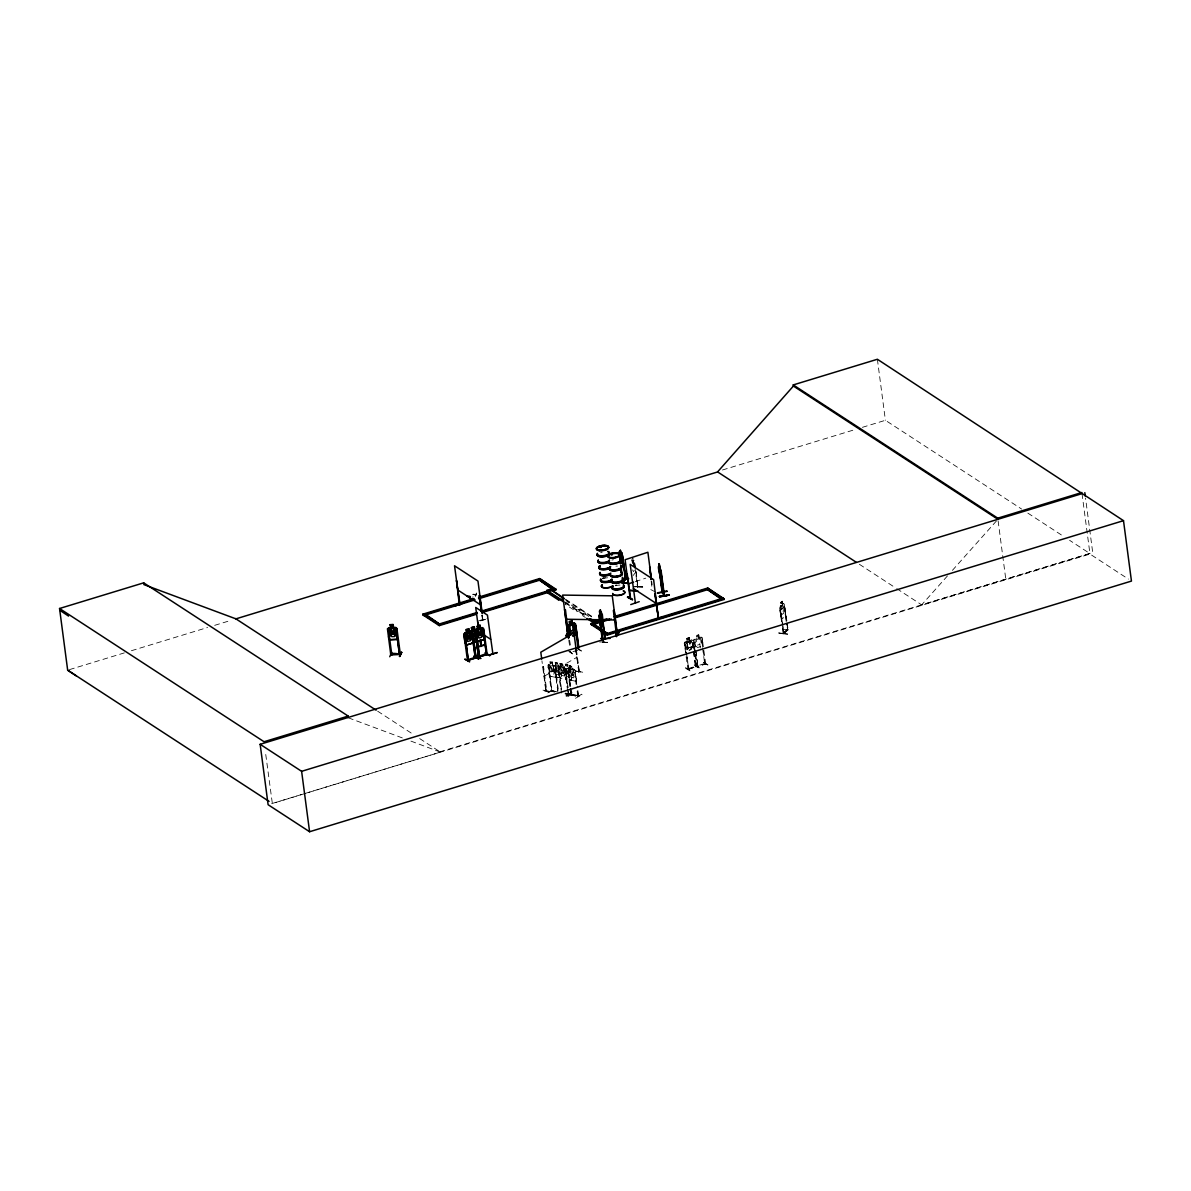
<?xml version="1.0" encoding="UTF-8"?>
<svg xmlns="http://www.w3.org/2000/svg" width="1191" height="1191" viewBox="0 0 1191 1191"><rect width="100%" height="100%" fill="white"/><g stroke="black" fill="none" stroke-linecap="round" stroke-linejoin="round"><path stroke-width="0.75" stroke-dasharray="5 3.75" d="M785.301 615.3C785.226 606.859 786.551 619.216 781.534 618.233L780.7 615.658M778.884 632.853L787.593 634.148L778.914 632.823M783.976 633.374L782.115 623.355M549.453 692.016L541.845 690.482M549.706 691.375L542.069 689.902L549.795 691.867M555.616 676.89L561.333 678.051L560.738 667.392L559.74 666.201L554.023 664.995L553.22 665.903L555.512 677.024L561.408 678.155L561.72 675.401M571.352 679.912L570.817 669.208L569.879 667.987L564.028 666.856L563.283 667.719L565.576 678.84L571.486 679.972L571.859 677.173M549.051 673.138L550.227 676.294L556.093 677.307L555.497 666.647L554.5 665.471L548.679 664.31L549.14 673.138M556.108 677.456L556.554 674.612M559.055 674.999L560.306 678.126L566.172 679.287L566.633 676.428M566.172 679.287L566.544 676.399M568.658 676.95L569.894 680.076L575.774 681.222L576.146 678.423M475.283 596.289L475.596 595.098L472.901 594.279L475.522 594.592L475.283 596.289L476.162 595.143M475.73 594.83L476.534 593.163L475.73 594.83L472.961 594.785M567.765 696.72L573.883 692.73M690.021 670.861L685.123 668.091M685.45 667.57L689.931 670.369M699.147 667.943L694.308 665.248L699.132 667.526M476.534 593.163L476.296 594.875M607.47 642.291L602.631 642.574M780.73 615.717L779.599 607.723L783.708 603.316L786.268 619.945M636.158 571.546L637.84 587.089M603.271 642.023L603.018 642.321M691.316 641.234L689.753 640.684L691.316 641.234L692.045 646.787L690.929 649.616L688.264 650.435L686.492 648.485L685.763 642.932L687.073 641.502L685.778 642.946M692.045 646.787L690.929 649.601L688.249 650.42L686.507 648.5M781.073 605.475L780.418 607.097L783.901 633.404M560.083 672.736L559.145 674.865L556.837 674.389L555.274 671.769M579.407 671.858L576.131 647.71M778.899 633.314L787.534 634.044L778.72 633.538M570.295 652.474L571.293 652.355M685.346 651.388L686.656 654.008L684.215 643.348L685.123 642.009L691.792 639.954L692.849 640.743L696.407 666.692L687.817 669.357L688.726 668.3L687.758 668.434M704.581 663.268L705.816 663.968L697.137 666.632L693.847 642.336L694.636 642.098L695.693 649.095M695.44 654.425L697.092 666.632L705.623 663.834L705.325 662.985L704.7 664.146L701.603 639.954L702.556 639.805L701.603 639.954M687.996 668.583L687.922 669.491L684.319 643.363L685.167 642.038L684.378 643.408M684.274 643.393L685.093 641.994L691.837 639.984M695.202 652.698L693.445 640.52L694.323 639.15L701.067 637.14L702.124 637.929L705.727 663.982M693.594 640.55L694.368 639.18M607.365 642.53L602.706 641.875M787.147 623.057L788.129 629.965L783.097 633.686L783.35 632.481M783.097 633.686L782.279 626.779M787.177 629.429L787.474 629.458M632.808 560.217L632.198 560.991L632.064 559.993M633.299 561.348L633.984 560.47L632.227 562.688M632.361 563.685L633.299 562.48L633.85 566.648M634.341 570.415L633.404 571.606L632.585 569.879M633.195 575.476L635.532 572.395L635.399 569.104M637.721 586.21L637.885 586.508M642.738 586.984L633.359 586.463M642.723 587.103L633.463 586.85L642.664 586.597M548.753 664.28L547.934 665.188L551.239 691.361L557.924 692.641L554.544 666.216L555.661 665.471L555.244 662.345L557.73 662.851L560.142 672.826L561.705 675.446L564.043 675.907L564.981 673.778L564.251 668.225L562.941 666.9M563.358 667.689L564.147 666.915M567.69 669.014L568.464 668.151M947.485 575.893L921.67 604.864L1092.713 552.535L1085.537 498.076M952.398 570.37L997.909 519.306L1005.859 579.719M546.163 690.199L546.624 689.917M578.439 672.186L578.647 671.322M780.418 609.167L783.604 633.329M786.194 621.642L784.571 605.757L786.923 621.33M783.678 629.369L792.283 630.158M787.206 629.682L783.321 632.868M787.504 629.711L782.978 632.808M780.775 602.512L782.264 601.202L780.611 602.452L781.162 605.49M781.102 605.43L780.09 606.249M783.618 603.316L782.561 604.165L784.154 610.224L783.693 613.231L782.249 614.392L781.162 612.65M779.941 610.536L784.616 606.785M482.251 618.888L482.817 619.648M483.04 619.037L482.251 619.082M559.413 667.273L560.529 666.528L560.142 663.551M570.132 668.479L569.015 669.223L569.745 674.776L571.308 677.396L573.63 677.858L574.568 675.729L572.142 665.888L569.566 665.427L569.968 668.404L567.601 668.955L570.429 689.783M783.559 633.716L788.144 629.935L786.849 623.027M579.139 649.929L579.079 649.006M687.162 657.134L688.696 669.089M696.497 665.933L695.38 666.082L696.333 665.814M692.388 642.798L695.633 667.094L692.388 642.798L693.177 642.559L696.601 666.826L688.085 669.446M695.931 650.822L697.926 666.424L695.767 650.733M543.558 666.618L542.739 666.886L543.558 666.618L546.743 690.84L545.776 690.125M552.475 662.122L549.9 661.66L550.391 664.742L549.334 665.456L550.078 671.009L551.641 673.63L553.964 674.091L554.902 671.962L554.172 666.409L552.788 665.173L552.475 662.122L550.004 661.779M548.947 667.154L548.039 667.154L548.947 667.154L551.999 691.465C553.249 690.185 549.929 689.812 551.269 691.346M560.44 666.409L560.053 663.447L562.554 663.938L562.807 667.034L565.576 668.464L568.062 687.579M555.438 666.677L558.46 691.063M555.036 668.359L557.984 690.795M560.47 666.573L558.817 666.097L558.013 667.005L560.842 689.678M562.48 663.968L559.978 663.476M559.026 668.97L558.117 668.97L559.026 668.97L561.542 689.812M564.579 667.288L558.758 666.126M550.227 676.294L556.167 677.426M569.566 665.427L570.027 668.359M565.1 670.176L567.378 687.445M569.76 686.448L567.928 670.786L570.653 686.463M568.613 670.92L567.705 670.92M572.529 668.851L575.164 670.414L576.98 684.349M575.164 670.414L574.136 669.327M575.447 671.069L583.396 672.364L575.789 670.861M574.702 672.126L576.072 684.334M575.313 647.993L579.317 671.888M551.88 690.586L551.016 690.438L558.132 692.507M547.756 692.909L554.336 689.425M569.894 680.076L575.774 681.222M565.159 693.117C572.901 694.264 566.172 692.805 568.435 694.323M565.799 695.872C585.481 685.227 552.609 703.673 572.082 692.686M566.276 696.393L572.439 692.79M571.323 694.353L571.68 694.189M570.668 688.309L571.606 695.246L570.891 688.19M577.188 691.122L577.68 696.467L577.68 695.395M582.042 694.785L581.55 694.204L575.551 698.268M555.244 662.345L557.73 662.851M559.74 666.201L562.137 670.533L563.819 668.211L562.718 671.292L564.683 675.193L562.271 671.843L560.485 674.314L561.676 671.114L559.651 667.377L560.455 667.57M543.974 676.369L577.129 657.149M565.353 673.585L566.901 676.22L569.224 676.682L570.161 674.553L569.432 669L568.047 667.764L567.794 664.667L565.308 664.161L565.725 667.288L564.623 668.032L567.616 691.018M569.879 667.987L570.817 669.208M564.34 675.714L563.447 667.749M578.945 671.858L575.878 647.666M546.282 691.078L542.992 666.945M650.777 589.59L655.318 591.897M635.294 581.595L645.805 578.141M478.559 620.839L487.313 618.203M480.375 620.69L487.402 618.62M480.583 620.868L487.595 618.799M572.975 651.656L578.067 650.078M689.485 637.617L686.567 638.465L688.16 649.765L686.567 638.465L689.5 637.617L689.812 640.713M687.237 638.882L688.949 638.361L689.083 639.344L687.371 639.88L687.222 638.882L688.949 638.346M689.887 641.681L686.21 642.857L688.487 645.73L687.043 649.824L689.142 646.177C690.706 650.614 694.159 647.77 689.663 645.343L690.854 641.383L689.008 644.837L687.207 642.664L689.887 641.681L690.616 647.234L687.936 648.053L690.616 647.219M685.569 645.046L684.631 645.194L685.569 645.046L686.254 650.226M692.552 642.902L693.341 642.664M693.996 642.44L694.785 642.202M703.524 662.464L708.451 665.173L703.985 662.27M688.606 668.464L695.395 666.365M419.708 738.599L440.432 752.102L272.352 803.523L265.251 750.806M722.461 469.998L855.302 429.489M862.388 427.331L885.404 420.304L1021.64 509.063M69.435 669.625L124.34 652.891M131.427 650.718L207.591 627.493M214.678 625.335L230.607 620.481M472.901 594.279L475.656 594.324M564.638 602.572L568.047 601.544L568.241 603.048L579.957 610.685L576.563 611.727L564.832 604.09L568.241 603.048M585.823 614.511L585.63 612.993L582.22 614.035L582.414 615.539L585.823 614.511L588.756 616.417M699.057 637.706L698.715 634.773L695.797 635.607L696.348 638.689L694.993 640.088L695.723 645.641L697.464 647.576L700.144 646.758L701.276 643.944L700.546 638.391L698.983 637.84M687.356 639.865L689.068 639.344M699.102 638.823L696.422 639.641L697.152 645.194L699.832 644.376M439.955 751.789L1089.914 553.547L1069.622 540.327M271.667 803.642L1089.988 554.053L1128.383 579.079M568.315 693.445L568.836 694.621L568.077 689.425M570.429 651.656L570.504 652.579L570.549 651.641M705.057 664.206L701.767 640.043M568.211 694.323L567.601 689.172M568.717 694.621L565.025 693.877M571.025 694.934L578.647 696.422L577.203 686.076M571.531 695.231L571.01 694.04M578.766 672.2L575.581 648.038M482.087 615.181L482.831 620.035L482.191 615.539M551.865 691.48L548.738 667.288M599.549 641.964L607.425 641.904M602.735 642.366L607.514 642.336M635.22 586.478L642.678 586.597M575.521 670.95L583.084 672.424M571.248 694.934L570.653 691.509M782.651 604.179L782.159 601.187M779.599 607.723L782.04 625.052M781.564 618.233L780.79 615.658M703.583 662.36L708.02 665.173M581.282 650.748L576.816 647.904M581.402 651.149L576.891 648.41M578.097 695.693L577.709 696.452M568.39 668.181L574.211 669.282M560.663 667.526L563.001 667.987L563.73 673.525L561.393 673.064M552.118 690.706L555.08 691.301M571.784 694.472L578.439 695.499M551.909 690.84L557.835 692.001M571.576 694.606L577.486 695.574M565.249 693.743L569.06 694.472L568.286 689.306M570.831 695.112L578.424 696.571L577.665 691.375M575.461 698.313L581.997 694.71M565.249 664.206L567.794 664.667L568.047 667.764M558.832 672.483L556.525 672.022L554.961 666.216L556.986 669.952L555.795 673.138L557.567 670.682L559.978 674.032L557.998 670.146L559.16 667.168L558.371 666.93L557.433 669.372L555.825 666.498L558.103 666.93L561.512 693.013M568.911 674.3L566.588 673.838L565.025 668.032L567.05 671.769L565.874 674.969L567.631 672.513L570.042 675.863L568.077 671.962L569.238 669L568.449 668.746L567.497 671.188L565.904 668.315L568.181 668.746L570.444 686.582M570.891 695.097L569.983 688.175M482.683 619.99L481.789 615.285M348.412 717.845L403.972 738.524M410.925 741.115L440.432 752.102M692.849 640.743L691.792 639.954M704.61 663.521L697.971 665.709M694.234 664.816L699.236 668.017M568.033 650.658L572.484 653.502M569.506 652.013L572.603 653.948M1027.833 513.098L1063.429 536.292M859.366 564.281L895.185 587.625M896.749 588.637L922.147 605.177M698.715 634.773L700.308 647.919M701.023 637.111L702.035 637.989M702.065 637.9L703.166 645.894M565.487 599.177L594.22 617.906M565.591 599.936L591.48 616.819M565.1 602.199L586.285 615.985M565.204 602.944L586.374 616.744M582.414 615.539L585.347 617.459M377.651 711.191L411.922 733.522M1082.024 493.64L1089.988 554.053M877.38 359.265L885.404 420.304M784.244 603.971L786.626 621.3M787.177 626.853L787.653 630.337L786.432 623.369M780.299 609.539L781.892 621.628M694.636 642.098L695.544 649.006M685.42 644.956L686.329 651.849M686.552 653.576L688.681 669.253M651.7 581.268L652.177 584.841M651.149 581.297L652.102 588.458M635.279 567.511L634.446 561.125L635.19 567.511M635.83 571.546L637.929 587.431L637.632 586.24M634.877 566.722L637.572 587.476M634.535 567.392L632.793 558.371M632.897 558.385L633.27 561.497M631.781 559.666L632.332 562.688M579.957 610.685L579.764 609.182L576.355 610.209L576.563 611.727M575.164 672.394L576.757 684.468M569.596 640.118L570.429 645.388M568.807 640.356L569.864 647.368M565.427 668.523L567.854 687.698M552.341 662.241L552.728 665.203M543.29 666.558L545.85 691.093L541.935 660.841M473.199 596.929L472.499 597.138M615.911 566.172A6.149 2.322 -7.5 0 1 617.474 566.097M611.936 560.083A6.163 2.322 -7.5 0 1 613.439 559.71M615.315 585.764A6.149 2.322 -7.5 0 1 619.975 585.109M615.226 585.347A6.238 2.352 -7.5 0 1 616.744 584.975M600.636 552.728A6.163 2.322 -7.5 0 1 602.14 552.356M602.706 578.9A6.149 2.322 -7.5 0 1 608.675 577.754M602.542 578.141A6.238 2.352 -7.5 0 1 603.882 577.65M602.586 578.484A6.238 2.352 -7.5 0 1 605.46 577.62M549.572 665.561L551.612 669.297L550.421 672.483L552.192 670.027L554.738 673.347L552.639 669.476L553.755 666.394L552.058 668.702L549.572 665.561M569.238 669.327L571.278 673.064L570.087 676.25L571.859 673.793L574.404 677.113L572.305 673.243L573.422 670.161L571.725 672.468L569.238 669.327M696.839 665.62L697.941 665.471L696.973 665.575M781.936 602.036L781.132 603.777L781.936 602.036M782.651 605.296L781.207 606.472L781.936 612.025L783.38 610.849L782.651 605.296M698.164 635.503L696.452 636.039L696.571 637.021L698.298 636.5L698.164 635.503M552.043 662.613L550.555 662.315L550.674 663.298L552.177 663.595L552.043 662.613M562.122 664.429L560.633 664.131L560.753 665.129L562.256 665.427L562.122 664.429M571.71 666.379L570.221 666.082L570.355 667.079L571.844 667.377L571.71 666.379M572.588 669.923L570.251 669.476L570.995 675.014L573.318 675.476L572.588 669.923M552.922 666.156L550.584 665.695L551.329 671.248L553.651 671.709L552.922 666.156M567.318 665.203L565.814 664.906L565.948 665.888L567.437 666.186L567.318 665.203M557.239 663.387L555.75 663.074L555.869 664.072L557.373 664.37L557.239 663.387"/><path stroke-width="1.5" d="M623.355 583.114L627.21 582.846L621.628 582.771L627.255 582.95L621.583 582.429M637.617 591.123L630.277 590.379M630.262 590.453L637.78 590.989M660.305 574.553L660.276 572.29C662.419 585.019 659.591 562.197 660.082 570.951L659.367 567.571L660.29 574.568M632.451 599.401L627.597 596.691M632.421 599.46L627.449 597.257M455.022 605.891L463.746 602.81L454.843 605.787M454.828 605.832L463.716 602.825M658.638 566.618C659.412 561.527 658.712 564.087 660.663 569.923L664.087 595.902L662.553 591.882M658.742 566.603L658.787 565.829L660.558 569.938L664.012 595.887M602.765 620.526L602.899 623.876C598.939 634.461 599.46 610.581 599.192 616.387L602.408 640.609M464.818 633.15L463.954 634.401L467.482 660.499L475.953 657.745L472.44 631.751L471.383 630.977L464.713 633.031L463.85 634.386L464.892 642.381L466.321 645.06L473.05 642.991L473.542 639.761M484.663 636.381L484.156 639.612L483.606 628.416L482.504 627.597L475.834 629.652L474.971 631.007L478.588 657.119L475.343 632.838L476.132 632.585L479.556 656.851L476.132 632.585M576.533 631.84L576.042 635.071L575.342 623.905M600.279 621.3L601.008 623.042L601.902 618.814L600.338 609.807L599.549 615.747L602.735 640.609M469.835 596.334L469.596 598.016L470.475 596.885M469.507 661.437L464.698 659.129L469.626 661.883M480.747 658.504L476.206 655.541M480.658 658.444L475.834 655.72M469.596 598.016L469.909 596.84L467.214 596.006M622.774 582.444L625.9 579.005L622.312 554.842L625.662 579.317L625.067 578.513M623.087 582.533L622.387 577.307M635.384 589.634L635.145 590.959L635.041 590.081M565.993 635.488L568.643 631.989M566.023 635.875L569.075 631.543L568.36 626.019L569.521 624.65M389.74 656.732L391.69 652.415M605.385 637.661L604.894 638.897L602.304 614.333M472.782 638.495L473.944 635.25L475.879 637.632L476.728 637.081M474.465 634.401L475.864 630.56L473.81 633.91L471.145 631.825M472.336 637.304L473.274 634.788M476.995 635.949L475.864 638.763L473.184 639.582M658.965 567.184L658.742 563.641M600.219 547.413L600.919 546.535M601.41 547.056L600.458 547.398M604.313 549.914L605.37 549.766L604.373 550.004M604.686 549.959L604.894 549.423M610.938 554.455L612.442 554.589M611.132 554.351L611.221 554.083A6.149 2.322 -7.5 0 1 619.96 555.185A6.149 2.322 -7.5 0 1 610.507 558.058A6.149 2.322 -7.5 0 1 611.132 553.949M616.268 557.299L616.238 556.778M388.579 630.724L387.715 630.754L388.579 630.724L391.809 654.752M390.44 627.657L387.432 628.803L390.812 654.946L400.355 654.469L400.28 653.71M388.489 636.798L389.948 639.716L397.377 639.418L396.782 628.535L393.611 627.493M389.948 639.716L397.288 639.329M396.246 630.471L397.184 630.307L396.246 630.471L399.506 654.663L396.305 630.337M399.953 656.42L401.531 652.519M399.566 656.42L401.367 652.072L401.948 652.564M399.447 656.479L401.456 652.445M474.971 657.134L475.7 656.866M478.44 657.03L487.164 654.335M486.553 654.693L483.114 630.441L486.583 654.708L486.285 653.859M469.12 632.481L469.998 631.126L476.742 629.116L477.785 629.905L476.683 629.086M569.581 624.486L566.782 626.585L567.735 625.126M599.654 611.43L600.145 610.655L599.773 612.412M599.267 614.973L601.306 611.906L605.222 638.897M600.026 617.816L602.974 640.252M600.815 626.898L602.795 623.876M600.606 638.495L610.075 638.421M604.924 638.852L601.202 611.906M567.645 634.103L564.608 609.762L565.442 609.777L567.467 626.034M565.338 609.911L564.504 609.896M565.978 635.89L569.06 631.915M567.482 633.21L568.39 634.118L568.509 633.195M568.524 634.074L568.405 634.103M616.268 634.148L617.31 633.746L616.298 633.94M616.417 633.731L616.342 634.788L617.385 634.788L612.278 595.813L562.673 595.083L567.809 634.431L569.283 637.125M617.414 634.624L616.596 634.639M618.903 632.272L615.911 636.188M616.447 636.694L619.067 632.704M619.677 551.924L620.288 551.15L619.811 552.922M620.898 553.279L620.407 550.302L619.439 551.641L619.93 554.619A6.163 2.337 -7.5 0 0 611.043 553.398A6.163 2.337 -7.5 0 0 610.432 557.522A6.163 2.337 -7.5 0 0 619.901 554.634C620.079 551.775 622.938 553.294 621.494 552.52M619.96 555.601L620.913 554.41L621.642 559.964L620.69 561.155L619.96 555.601L620.943 557.716L621.419 553.934L621.226 558.132L622.357 560.827L621.106 559.055L620.66 563.045L619.782 556.361M621.494 566.276L623.042 564.311M620.809 567.392L623.146 564.311M622.699 581.818L625.096 578.766M622.804 581.923L625.424 578.766M623.578 581.431L625.409 579.049M634.863 590.915L635.413 589.887M634.937 589.709L635.056 590.602M1082.024 493.64L260.159 744.301L268.109 804.714L309.586 831.735L1131.45 581.074L1123.5 520.661L877.38 359.265L793.251 384.916L793.4 386.048L717.518 471.978L235.922 618.858L143.903 584.602L143.679 582.846L59.55 608.497L67.664 670.176L76.447 675.997M470.698 632.093L472.008 630.664L471.457 627.583L471.904 630.59M600.577 546.669L599.713 547.175M625.573 579.347L621.955 553.056M622.833 582.831L622.298 579.034M459.547 604.135L459.294 604.7M482.266 613.648L477.963 581.059L454.53 565.785L459.786 604.641M635.428 603.227L630.188 564.37L653.621 579.645L658.295 618.203M657.908 617.667L658.31 617.37M465.011 635.964L468.286 660.276L465.175 636.068L464.237 636.217L465.175 636.068M476.162 657.864L467.527 660.514M479.318 656.092L487 653.442L487.03 654.365M478.797 657.09L487.327 654.455L486.851 653.502M630.605 598.492L627.255 574.181M662.241 592.195L664.429 595.783L661.213 571.635M400.161 653.561C383.07 655.809 392.568 651.492 400.384 654.603L396.901 628.461L395.769 627.434L388.46 627.821M600.86 546.863L599.817 546.803M607.663 568.866L607.306 568.956M492.895 653.889L487.447 615.122L475.73 607.484L478.231 626.466M475.894 656.822L475.164 657.238M475.239 657.938L471.993 633.82L475.447 658.072M476.043 657.879L472.931 633.672L472.142 633.925M487.164 654.499L483.903 630.203L483.114 630.441M390.737 653.904L391.616 653.859M391.72 654.916L390.693 654.067M617.251 634.803L614.214 610.492L613.365 610.477L616.506 634.818M651.09 579.6L649.646 566.842L651.298 579.377M628.282 583.888L633.552 582.161M459.339 604.775L456.466 580.464L460.083 604.924M479.199 595.574L481.313 611.698M477.293 626.109C482.013 622.595 478.797 628.684 482.042 628.878L482.772 634.431L481.64 637.245L478.976 638.063L477.234 636.128L476.504 630.59L477.799 629.146L477.293 626.109L477.74 629.116M471.993 633.82L472.782 633.582M475.507 632.927L476.296 632.689M483.263 630.545L483.903 630.203M466.321 645.06L473.05 642.991M477.442 641.532L484.037 639.507M484.156 639.612L477.442 641.681L476.058 639.031M654.856 594.16L658.489 618.62L655.154 594.071M630.739 604.581L639.225 601.678M473.899 656.345L478.842 659.04L474.375 656.152M485.481 652.772L489.933 655.616M578.082 648.425L574.97 625.885L575.908 625.737L578.647 646.46M467.974 659.263L467.229 659.486L468.167 659.219M662.97 616.789L654.276 619.915L663.253 617.385M654.321 619.886L663.223 617.31M485.288 644.435L476.534 647.145M476.474 647.532L485.318 644.837M497.243 652.683L488.37 655.273L497.109 652.489M467.274 596.512L470.043 596.557M476.46 614.273L439.3 625.603L422.939 614.943L422.835 614.184L474.152 598.537M479.452 596.914L539.627 578.573L555.974 589.232L552.535 591.064M422.939 614.943L473.229 599.639M478.544 598.016L540.476 579.124L540.58 579.883L478.648 598.775M475.105 599.847L423.788 615.509L423.683 614.75M558.773 598.76L558.981 600.264L547.25 592.627L546.952 590.364L550.361 589.337L563.968 598.195M477.263 612.427L438.348 624.292L438.437 625.052L477.368 613.171M480.807 611.34L555.125 588.682L555.229 589.426L553.517 589.947L538.779 579.645L553.517 589.947M482.683 611.564L548.143 591.585M422.835 614.184L439.196 624.843L476.355 613.514M481.655 611.891L555.974 589.232M481.76 612.65L549.006 592.15M471.457 627.583L474.39 626.734L474.688 629.845L476.266 630.396M471.621 627.687L474.301 626.868M471.591 643.155L478.335 641.1M570.921 634.669L569.164 621.553L572.082 620.705L572.395 623.801L573.913 624.322L574.643 629.875L573.511 632.689L570.831 633.508L569.09 631.572M572.32 623.667L574.375 623.042L575.491 623.861L578.722 648.083M574.434 623.087L567.631 625.081M569.76 625.722L572.469 624.769M590.81 618.948L593.847 620.913L597.242 619.871L597.54 622.149L594.145 623.176L586.821 618.412M597.346 620.63L593.937 621.672L589.396 618.71M613.871 616.64L707.648 588.041L724.009 598.701L724.113 599.445L607.321 635.071L590.974 624.412L590.87 623.652L606.8 618.799M590.974 624.412L609.42 618.814M614.72 617.191L708.511 588.592L708.615 589.351L614.824 617.95M570.519 631.141L573.199 630.322M611.281 619.022L591.823 624.962L591.719 624.218M575.953 634.982L572.648 635.994L576.042 635.071M590.87 623.652L607.231 634.312L724.009 598.701M347.936 717.533L348.189 716.089L264.06 741.74L59.55 608.497M793.251 384.916L997.76 518.174L1081.875 492.508M260.159 744.301L301.621 771.321L1123.5 520.661M467.676 660.469L467.363 659.62M600.115 546.684L600.041 546.937M611.698 554.202L612.07 554.291M659.486 564.757L660.945 576.742L659.695 572.737M659.457 568.554L662.315 592.79M661.586 577.873C662.896 587.416 656.97 565.695 658.727 566.529L662.181 592.776M660.261 577.829L659.769 574.494M661.615 577.918L661.883 580.479M657.447 593.222L667.049 591.376M657.402 592.85L667.005 590.989M659.382 596.289L669.163 595.143L659.412 596.349M659.472 596.765L669.163 595.113M481.134 646.222L480.524 640.118M611.995 554.723L611.102 554.708M478.529 656.256L479.482 656.196M391.08 654.737L390.961 653.859M390.172 624.769L393.134 624.635M599.401 611.087L599.788 614.065M567.645 633.21L568.494 633.046M622.997 561.021L623.072 564.385M622.833 578.424L628.431 578.513M622.893 578.766L628.64 578.781M622.893 578.93L628.476 579.005M565.844 619.246L598.924 619.737M602.601 619.782L615.464 619.975M485.094 652.862L489.59 655.705M473.973 656.241L478.306 658.683M630.173 598.597L625.111 559.725L647.889 552.252L651.477 579.466M627.627 597.063L632.51 599.907M477.963 622.074L478.335 625.87M567.363 628.372L568.152 628.133L569.298 636.768M471.383 630.977L472.485 631.796M466.574 632.466L466.187 629.488L469.09 628.64L469.403 631.736L470.921 632.257L471.651 637.81L470.534 640.624L467.855 641.443L466.113 639.507L465.383 633.954L466.678 632.525L466.291 629.563M475.001 657.387L468.361 659.576M793.4 386.048L997.909 519.306L997.76 518.174M856.255 562.256L717.622 471.934M724.113 599.445L707.648 588.041M633.359 588.533L656.807 603.807M556.078 589.992L539.627 578.573M564.072 598.954L550.361 589.337M546.952 590.364L563.596 601.202M547.056 591.123L563.7 601.961M593.431 623.697L608.169 633.999L602.318 630.173M594.994 625.394L599.386 628.267M457.701 589.947L481.149 605.222M484.782 635.473L490.632 639.284M425.395 614.228L440.149 624.531L425.485 614.988M235.446 618.546L376.103 710.178M143.679 582.846L348.189 716.089M67.664 670.176L269.077 801.394M59.788 610.254L68.557 616.089M662.538 592.433L659.293 567.75L660.633 574.36L660.022 573.303M658.623 617.563L658.787 618.516M662.583 592.135L664.116 594.815M620.183 561.795L621.002 563.537L622.149 559.323L620.407 550.302L619.394 551.582L619.782 554.559M669.059 594.904L659.561 596.959M1084.822 492.627L1085.299 496.26M619.886 558.326L620.571 563.492M621.032 566.946L621.94 573.854M619.841 560.395L620.288 563.849M621.151 570.4L621.657 574.211M607.231 634.312L607.321 635.071M600.338 609.807L600.726 612.918M593.847 620.913L594.145 623.176M575.982 648.514L573.943 632.972L540.803 652.206L541.711 659.114M571.948 620.809L573.913 635.666M566.961 626.496L568.569 638.629M562.182 597.718L562.39 599.237M479.601 595.842L481.715 611.951M479.497 595.485L481.626 611.608M480.167 625.23L480.524 628.357M480.33 639.984L481.075 646.475L480.018 640.073M439.196 624.843L439.3 625.603M301.621 771.321L309.586 831.735M621.002 566.871A6.149 2.322 -7.5 0 1 615.196 570.921A6.149 2.322 -7.5 0 1 610.462 567.824M621.032 566.469A6.238 2.352 -7.5 0 1 615.137 570.563A6.238 2.352 -7.5 0 1 610.328 567.422M620.868 572.112A6.163 2.337 -7.5 0 1 617.534 576.34A6.163 2.337 -7.5 0 1 610.477 574.107M620.839 571.829A6.163 2.337 -7.5 0 1 617.489 576.072A6.163 2.337 -7.5 0 1 610.447 573.824M620.169 559.8A6.238 2.352 -7.5 0 1 614.258 563.894A6.238 2.352 -7.5 0 1 609.45 560.767M620.868 565.755A6.163 2.322 -7.5 0 1 615.047 569.804A6.163 2.322 -7.5 0 1 610.298 566.708M620.139 560.202A6.163 2.322 -7.5 0 1 615.122 564.162A6.163 2.322 -7.5 0 1 608.869 561.795M620.987 566.127A6.238 2.352 -7.5 0 1 615.092 570.221A6.238 2.352 -7.5 0 1 610.283 567.08M620.109 559.457A6.238 2.352 -7.5 0 1 614.214 563.551A6.238 2.352 -7.5 0 1 609.405 560.425M619.975 559.085A6.149 2.322 -7.5 0 1 614.169 563.135A6.149 2.322 -7.5 0 1 609.435 560.038M623.503 585.883A6.149 2.322 -7.5 0 1 617.697 589.917A6.149 2.322 -7.5 0 1 612.963 586.835M623.548 585.466A6.238 2.352 -7.5 0 1 617.638 589.575A6.238 2.352 -7.5 0 1 612.829 586.434M624.784 591.987A6.163 2.337 -7.5 0 1 619.231 595.426A6.163 2.337 -7.5 0 1 612.68 593.684M623.369 591.064A6.163 2.337 -7.5 0 1 624.263 591.465M624.754 591.763A6.163 2.337 -7.5 0 1 619.201 595.202A6.163 2.337 -7.5 0 1 612.65 593.46M623.34 590.84A6.163 2.337 -7.5 0 1 624.233 591.242M620.928 572.677A6.149 2.322 -7.5 0 1 618.367 576.727A6.149 2.322 -7.5 0 1 610.283 575.283M622.67 578.796A6.238 2.352 -7.5 0 1 617.578 582.816A6.238 2.352 -7.5 0 1 611.236 580.404M623.369 584.766A6.163 2.322 -7.5 0 1 617.548 588.816A6.163 2.322 -7.5 0 1 612.799 585.719M622.64 579.213A6.163 2.322 -7.5 0 1 617.623 583.173A6.163 2.322 -7.5 0 1 611.37 580.791M623.503 585.123A6.238 2.352 -7.5 0 1 617.593 589.232A6.238 2.352 -7.5 0 1 612.784 586.091M622.625 578.454A6.238 2.352 -7.5 0 1 616.715 582.563A6.238 2.352 -7.5 0 1 611.906 579.422M622.476 578.097A6.149 2.322 -7.5 0 1 616.67 582.131A6.149 2.322 -7.5 0 1 611.936 579.049M620.898 572.305A6.163 2.337 -7.5 0 1 617.563 576.548A6.163 2.337 -7.5 0 1 610.507 574.3M609.36 552.624A6.238 2.352 -7.5 0 1 602.914 556.197A6.238 2.352 -7.5 0 1 597.406 553.696M607.916 551.686A6.238 2.352 -7.5 0 1 608.824 552.088M607.797 551.329A6.149 2.322 -7.5 0 1 604.462 555.542A6.149 2.322 -7.5 0 1 597.435 553.309M609.36 553.368A6.163 2.322 -7.5 0 1 609.182 554.604M608.482 555.229A6.163 2.322 -7.5 0 1 600.711 556.926A6.163 2.322 -7.5 0 1 597.584 554.425M609.211 560.782A6.163 2.322 -7.5 0 1 601.44 562.48A6.163 2.322 -7.5 0 1 598.314 559.978M610.715 566.469A6.134 2.322 -7.5 0 1 602.289 568.777A6.134 2.322 -7.5 0 1 599.862 565.665M610.075 567.258A6.163 2.337 -7.5 0 1 601.604 568.881A6.163 2.337 -7.5 0 1 599.847 565.829M609.36 561.899A6.149 2.322 -7.5 0 1 601.604 563.581A6.149 2.322 -7.5 0 1 598.463 561.095M609.39 561.512A6.238 2.352 -7.5 0 1 601.5 563.239A6.238 2.352 -7.5 0 1 598.329 560.708M609.345 561.169A6.238 2.352 -7.5 0 1 601.455 562.896A6.238 2.352 -7.5 0 1 598.284 560.365M609.405 552.966A6.238 2.352 -7.5 0 1 609.211 554.217M608.512 554.857A6.238 2.352 -7.5 0 1 601.381 556.599A6.238 2.352 -7.5 0 1 597.138 554.678M610.149 567.735A6.163 2.337 -7.5 0 1 601.663 569.372A6.163 2.337 -7.5 0 1 599.907 566.306M609.941 574.821A6.163 2.322 -7.5 0 1 602.527 575.863A6.163 2.322 -7.5 0 1 600.085 573.437M611.712 579.779A6.163 2.322 -7.5 0 1 603.941 581.476A6.163 2.322 -7.5 0 1 600.815 578.99M612.531 586.091A6.134 2.322 -7.5 0 1 604.09 587.714A6.134 2.322 -7.5 0 1 602.363 584.677M609.911 574.107A6.238 2.352 -7.5 0 1 602.378 575.164A6.238 2.352 -7.5 0 1 599.907 572.707M610.834 573.109A6.149 2.322 -7.5 0 1 603.078 574.806A6.149 2.322 -7.5 0 1 599.951 572.32M610.164 568.077A6.134 2.322 -7.5 0 1 601.723 569.7A6.134 2.322 -7.5 0 1 599.981 566.663M612.576 586.27A6.163 2.337 -7.5 0 1 604.105 587.892A6.163 2.337 -7.5 0 1 602.348 584.841M611.861 580.895A6.149 2.322 -7.5 0 1 604.105 582.593A6.149 2.322 -7.5 0 1 600.964 580.106M611.891 580.523A6.238 2.352 -7.5 0 1 604.001 582.25A6.238 2.352 -7.5 0 1 600.83 579.719M611.846 580.181A6.238 2.352 -7.5 0 1 603.956 581.893A6.238 2.352 -7.5 0 1 600.785 579.377M609.956 574.449A6.238 2.352 -7.5 0 1 603.122 575.581A6.238 2.352 -7.5 0 1 599.639 573.69M601.023 618.561C601.634 631.409 598.448 608.75 600.86 617.206C600.234 605.251 603.643 626.957 601.023 618.561M465.815 633.88L468.078 636.738L466.649 640.847L468.733 637.2C470.311 641.621 473.765 638.778 469.254 636.351L470.609 632.406L468.614 635.86L466.738 633.627L465.815 633.88M476.936 630.501L479.199 633.359L477.77 637.468L479.854 633.82C481.432 638.242 484.886 635.399 480.375 632.972L481.73 629.027L479.72 632.481L476.936 630.501M389.517 628.788L391.958 632.138L390.335 635.726L392.673 632.749L395.784 635.547L393.253 632.064L394.787 628.61L392.554 631.424L389.517 628.788M390.067 624.635L390.559 627.746L389.144 628.744L389.874 634.297L391.765 636.619L394.697 636.53L395.963 634.088L395.233 628.535L393.521 627.597L393.224 624.531L390.053 624.68M600.74 613.901L599.966 615.107L600.696 620.66L601.485 619.454L600.74 613.901M575.878 647.666L575.878 647.666M468.554 629.369L466.827 629.905L466.961 630.902L468.688 630.367L468.554 629.369M479.675 625.99L477.948 626.526L478.082 627.523L479.794 626.987L479.675 625.99M469.492 632.704L466.812 633.523L467.542 639.076L470.222 638.242L469.492 632.704M480.598 629.324L477.933 630.143L478.663 635.696L481.328 634.863L480.598 629.324M473.884 627.508L472.157 628.029L472.291 629.027L474.018 628.506L473.884 627.508M474.822 630.828L472.142 631.647L472.872 637.2L475.551 636.381L474.822 630.828M571.531 621.449L569.819 621.97L569.938 622.967L571.665 622.431L571.531 621.449M723.16 598.135L606.368 633.761L606.472 634.505L723.265 598.894L723.16 598.135M392.673 625.141L390.782 625.215L390.916 626.198L392.807 626.138L392.673 625.141M393.655 628.595L390.708 628.699L391.452 634.252L394.385 634.148L393.655 628.595M721.463 598.656L706.799 589.113L721.552 599.415L721.463 598.656M610.447 557.745A6.163 2.337 -7.5 0 0 619.93 554.857A6.163 2.337 -7.5 0 0 611.072 553.607A6.163 2.337 -7.5 0 0 610.447 557.745M599.147 550.123A6.149 2.322 -7.5 0 0 608.586 547.25A6.149 2.322 -7.5 0 0 599.758 546.014A6.163 2.337 -7.5 0 0 599.133 550.168A6.163 2.337 -7.5 0 0 608.616 547.264A6.163 2.337 -7.5 0 0 599.758 546.029A6.149 2.322 -7.5 0 0 599.147 550.123M599.222 550.704A6.149 2.322 -7.5 0 0 608.661 547.83A6.149 2.322 -7.5 0 0 599.832 546.595A6.149 2.322 -7.5 0 0 599.222 550.704M599.162 550.391A6.163 2.337 -7.5 0 0 608.646 547.488A6.163 2.337 -7.5 0 0 599.788 546.252A6.163 2.337 -7.5 0 0 599.162 550.391"/></g></svg>
